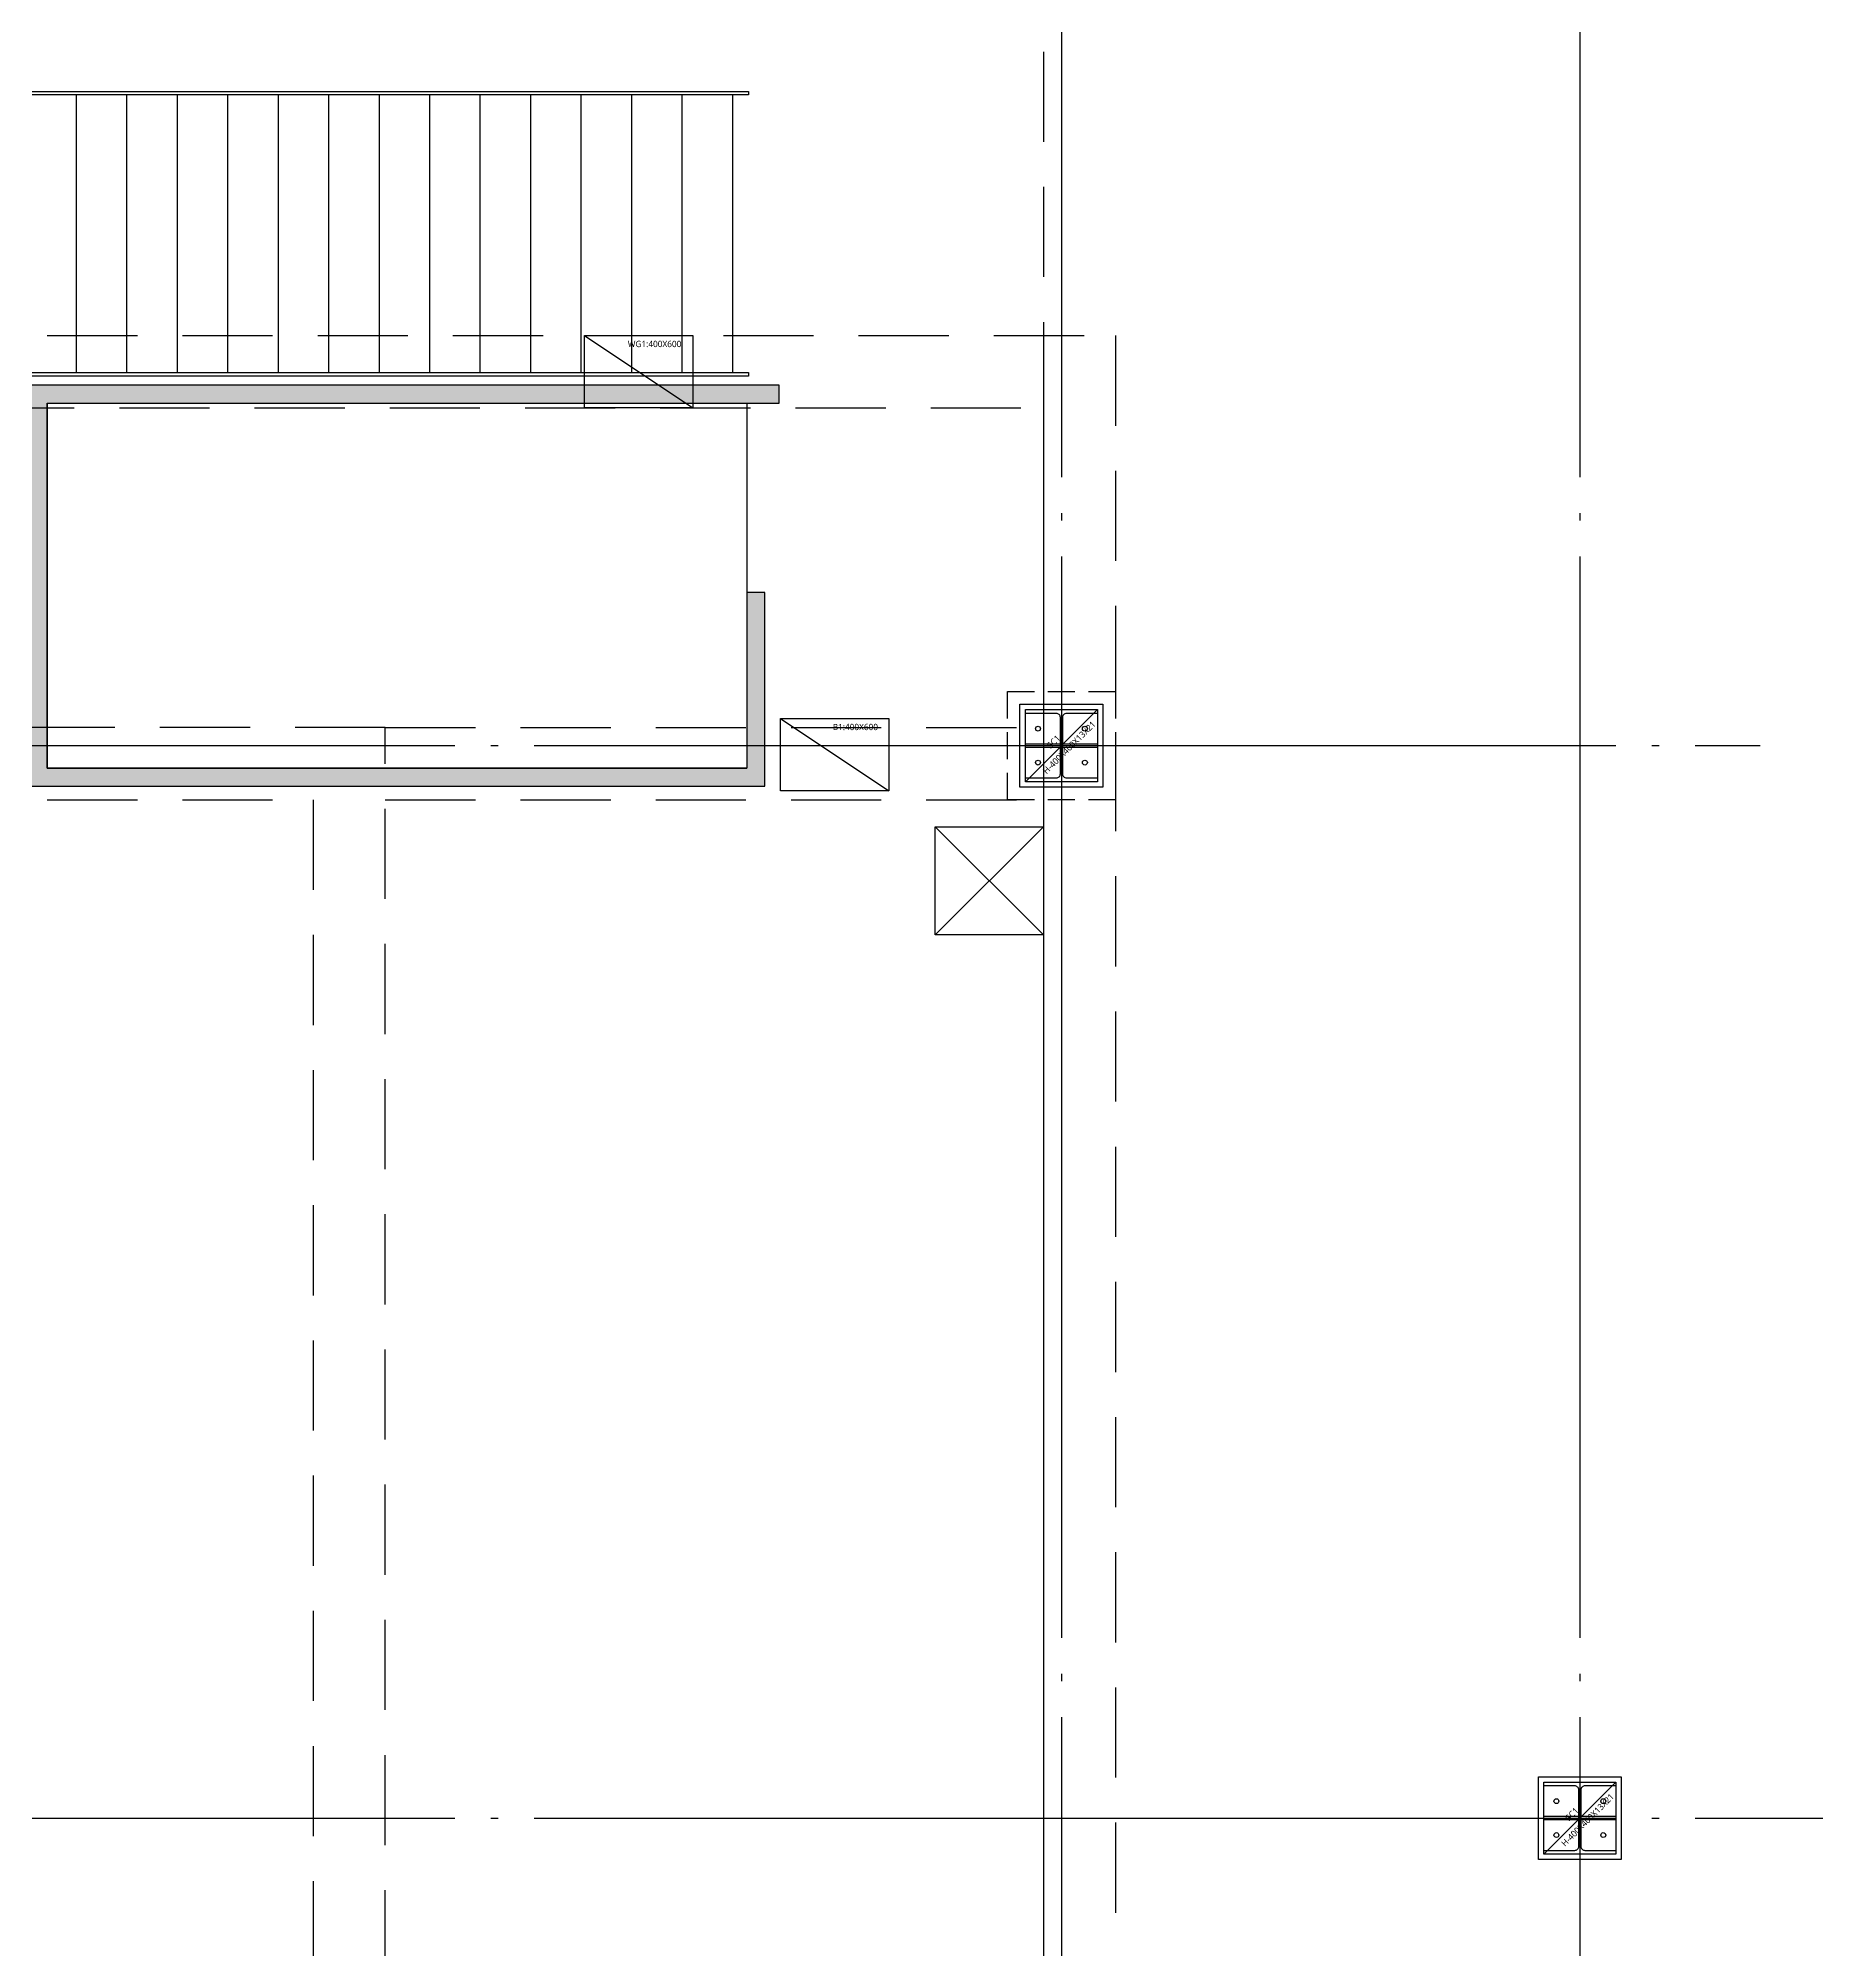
# Model space of a CAD drawing. Header units: millimetres. Extents: x -734060 to 504600, y -7739 to 118800.
# Drawn here: x 93950 to 103814, y 55170 to 65775 of the extents above; entities that cross this region are included whole.
import ezdxf
from ezdxf.enums import TextEntityAlignment as Align

# ---------------------------------------------------------------- set-up
doc = ezdxf.new("R2010")
doc.units = ezdxf.units.MM
doc.header["$LTSCALE"] = 200
for name, pattern in [('CEN-GAUN', [32.2, 30, -1, 0.2, -1]), ('HID2-GAUN', [3.75, 2.5, -1.25]), ('HIDDEN', [0.375, 0.25, -0.125])]:
    doc.linetypes.add(name, pattern=pattern)
doc.layers.get('DEFPOINTS').update_dxf_attribs({"color": 137})
for name, color, linetype in [('09GIRDER', 2, 'Continuous'), ('0배근라인', 4, 'HIDDEN'), ('5방수턱', 5, 'Continuous'), ('6SLAB', 6, 'Continuous'), ('AA-SSXM-STRS', 4, 'Continuous'), ('AA-SSXS', 6, 'Continuous'), ('CEN', 1, 'CEN-GAUN'), ('OPEN', 1, 'Continuous'), ('S-COL', 2, 'Continuous'), ('STEEL BASE', 13, 'Continuous'), ('Z-하부구조체', 6, 'HIDDEN')]:
    doc.layers.add(name, color=color, linetype=linetype)
doc.layers.add('STEEL-CK', color=181, linetype='Continuous', plot=False)
doc.layers.add('TEMP', color=171, linetype='Continuous', plot=False)
doc.styles.add('스타일1', font='malgun.ttf')

# ---------------------------------------------------------------- blocks, each defined once
blk = doc.blocks.new('X-S-PDH')
at = {"layer": 'Z-하부구조체', "color": 251, "ltscale": 3}
blk.add_lwpolyline([(57825, -23750), (58425, -23750), (58425, -24350), (57825, -24350)], close=True, dxfattribs=at)
blk = doc.blocks.new('S-SC1')
at = {"layer": '09GIRDER'}
blk.add_lwpolyline([(-200, -200), (-200, -179), (-28, -179, 0.414214), (-6, -157), (-6, 157, 0.414214), (-28, 179), (-200, 179), (-200, 200), (200, 200), (200, 179), (28, 179, 0.414214), (6, 157), (6, -157, 0.414214), (28, -179), (200, -179), (200, -200)], format="xyb", close=True, dxfattribs=at)
at = {"layer": 'DEFPOINTS'}
blk.add_line((-200, -200), (200, 200), dxfattribs=at)
blk.add_lwpolyline([(-200, 200), (200, 200), (200, -200), (-200, -200)], close=True, dxfattribs=at)
at = {"layer": 'STEEL BASE'}
for points in [[(-230, 230), (230, 230), (230, -230), (-230, -230)], [(-200, 10), (-6, 10), (-6, -10), (-200, -10)], [(6, 10), (200, 10), (200, -10), (6, -10)]]:
    blk.add_lwpolyline(points, close=True, dxfattribs=at)
for centre in [(-130, 94), (130, 94), (-130, -94), (130, -94)]:
    blk.add_circle(centre, 13.5, dxfattribs=at)
at = {"layer": 'DEFPOINTS', "style": '스타일1'}
for s, p in [('H-400X400X13X21', (43, -10)), ('SC1', (-44, 22))]:
    blk.add_text(s, height=35, rotation=45, dxfattribs=at).set_placement(p, align=Align.MIDDLE_CENTER)
blk = doc.blocks.new('x-stu-1Fcol')
for p in [(58125, -24050), (61000, -30000)]:
    blk.add_blockref('S-SC1', p)
blk = doc.blocks.new('GB-1B-B1')
at = {"layer": 'DEFPOINTS'}
blk.add_line((0, 0), (400, 600), dxfattribs=at)
blk.add_lwpolyline([(0, 600), (400, 600), (400, 0), (0, 0)], close=True, dxfattribs=at)
at = {"layer": 'TEMP', "style": '스타일1'}
blk.add_text('B1:400X600', height=35, rotation=90, dxfattribs=at).set_placement((64, 289))
blk = doc.blocks.new('GB-1B-WB1')
at = {"layer": 'DEFPOINTS'}
blk.add_line((0, 0), (400, 600), dxfattribs=at)
blk.add_lwpolyline([(0, 600), (400, 600), (400, 0), (0, 0)], close=True, dxfattribs=at)
at = {"layer": 'TEMP', "style": '스타일1'}
blk.add_text('WG1:400X600', height=35, rotation=90, dxfattribs=at).set_placement((64, 240))

msp = doc.modelspace()

# ---------------------------------------------------------------- hatches: boundary and pattern name
at = {"layer": '5방수턱'}
h = msp.add_hatch(dxfattribs=at)
h.set_pattern_fill('ZIGZAG', color=251, scale=20)
h.set_pattern_definition([(0, (0, 0), (63.5, 63.5), [63.5, -63.5]), (90, (63.5, 0), (-63.5, 63.5), [63.5, -63.5])])
h.paths.add_polyline_path([(92873.4, 65600), (92873.4, 65500), (93000, 65500), (93000, 63750), (93900, 63750), (93900, 62250), (93000, 62250), (93000, 61725), (91300, 61725), (91300, 65500), (91800, 65500), (91800, 65600), (91200, 65600), (91200, 61625), (93100, 61625), (93100, 62150), (93900, 62150), (93900, 61625), (97979.318, 61625), (97979.318, 62700), (97880, 62700), (97880, 61725), (94000, 61725), (94000, 63750), (98060, 63750), (98060, 63850), (93100, 63850), (93100, 65600)])

# ---------------------------------------------------------------- linework, layer by layer
at = {"layer": '0배근라인', "ltscale": 10}
msp.add_line((99525, 71700), (99525, 43000), dxfattribs=at)
at = {"layer": '5방수턱'}
for p, q in [((94000, 63750), (98060, 63750)), ((97979.318, 62700), (97880, 62700)), ((97880, 62700), (97880, 61725)), ((97979.318, 61625), (97979.318, 62700)), ((93900, 61625), (97979.318, 61625))]:
    msp.add_line(p, q, dxfattribs=at)
for points in [[(98060, 63750), (98060, 63850), (93100, 63850), (93100, 65600), (92873.4, 65600)], [(94000, 63750), (94000, 61725), (97880, 61725)]]:
    msp.add_lwpolyline(points, dxfattribs=at)
at = {"layer": '6SLAB'}
msp.add_lwpolyline([(94000, 63750), (97880, 63750), (97880, 61725), (94000, 61725)], close=True, dxfattribs=at)
at = {"layer": 'AA-SSXM-STRS'}
for p, q in [((94160, 65460), (94160, 63920)), ((94440, 65460), (94440, 63920)), ((94720, 65460), (94720, 63920)), ((95000, 65460), (95000, 63920)), ((95280, 65460), (95280, 63920)), ((95560, 65460), (95560, 63920)), ((95840, 65460), (95840, 63920)), ((96120, 65460), (96120, 63920)), ((96400, 65460), (96400, 63920)), ((96680, 65460), (96680, 63920)), ((96960, 65460), (96960, 63920)), ((97240, 65460), (97240, 63920)), ((97520, 65460), (97520, 63920)), ((97520, 65460), (97520, 63920)), ((97800, 65460), (97800, 63920)), ((95000, 64977.475), (95000, 64977.475)), ((95840, 64977.475), (95840, 64977.475)), ((96680, 64977.475), (96680, 64977.475))]:
    msp.add_line(p, q, dxfattribs=at)
at = {"layer": 'AA-SSXS'}
for points in [[(93100, 65480), (97890, 65480), (97890, 65460), (93100, 65460)], [(93100, 63920), (97890, 63920), (97890, 63900), (93100, 63900)]]:
    msp.add_lwpolyline(points, close=True, dxfattribs=at)
at = {"layer": 'CEN'}
for p, q in [((99625, 95100), (99625, 32900)), ((102500, 95100), (102500, 32900)), ((32300, 61850), (103500, 61850)), ((32300, 55900), (117500, 55900))]:
    msp.add_line(p, q, dxfattribs=at)
at = {"layer": 'OPEN'}
for p, q in [((98925, 61400), (99525, 60800)), ((99525, 61400), (98925, 60800))]:
    msp.add_line(p, q, dxfattribs=at)
msp.add_lwpolyline([(98925, 61400), (99525, 61400), (99525, 60800), (98925, 60800)], close=True, dxfattribs=at)
at = {"layer": 'S-COL', "color": 6, "linetype": 'HID2-GAUN'}
for p, q in [((91000, 64125), (99925, 64125)), ((99925, 64125), (99925, 42600)), ((95875, 43000), (95875, 61950)), ((95875, 61950), (99525, 61950)), ((95875, 61550), (99525, 61550))]:
    msp.add_line(p, q, dxfattribs=at)
for points in [[(91000, 64125), (91000, 61550), (95475, 61550), (95475, 42600)], [(95875, 61950), (91400, 61950), (91400, 63725), (99525, 63725), (99525, 43000)]]:
    msp.add_lwpolyline(points, dxfattribs=at)

# ---------------------------------------------------------------- block references
for name in ['X-S-PDH', 'x-stu-1Fcol']:
    msp.add_blockref(name, (41500, 85900))
at = {"layer": 'STEEL-CK', "rotation": 270}
for name, p in [('GB-1B-WB1', (96979.782, 64125)), ('GB-1B-B1', (98067.449, 62000))]:
    msp.add_blockref(name, p, dxfattribs=at)

doc.saveas('drawing.dxf')
